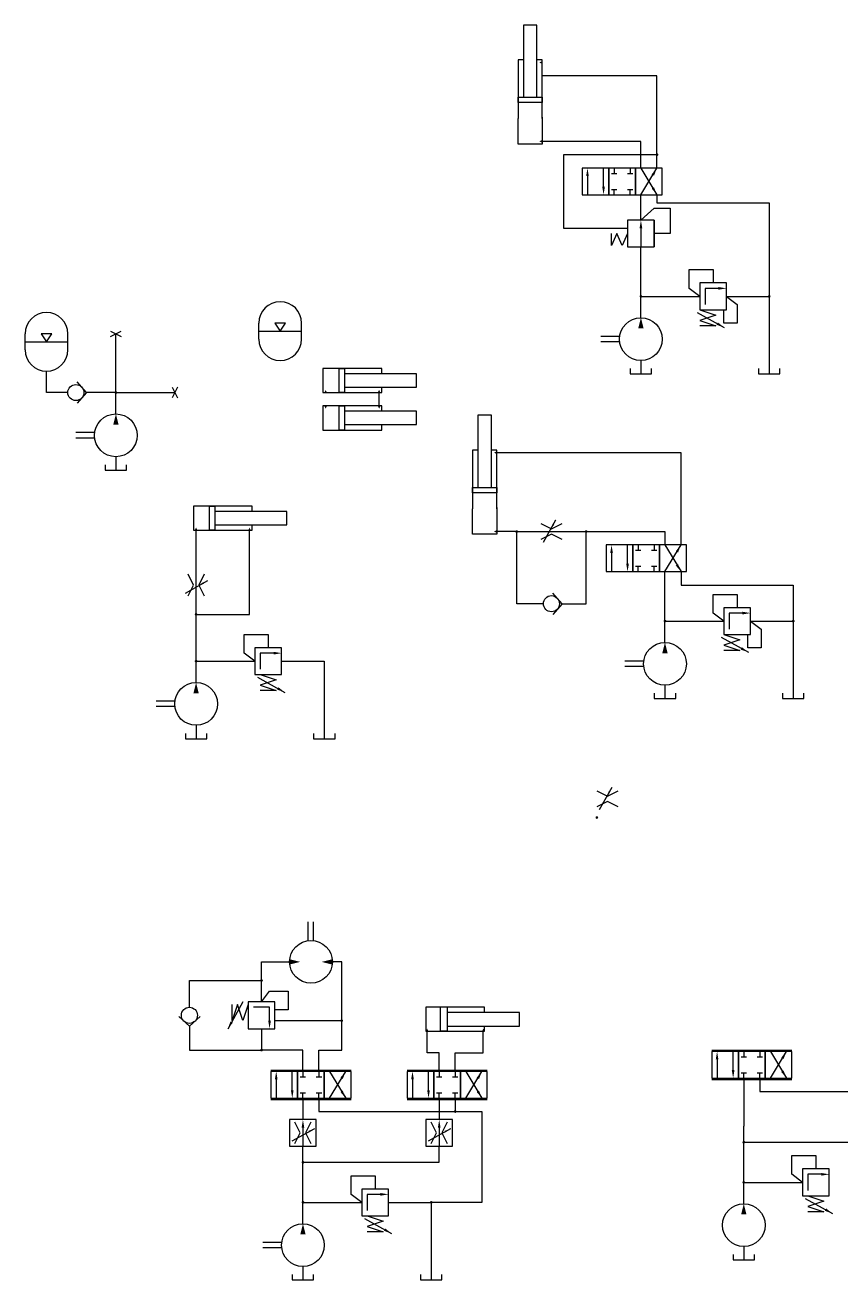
# Model space of a CAD drawing. Header units: inches. Extents: x -12 to 133, y 4 to 41.
# Drawn here: x 46.16 to 65.24, y 12.12 to 41.47 of the extents above; entities that cross this region are included whole.
import ezdxf
from ezdxf.lldxf.tags import DXFTag

# ---------------------------------------------------------------- set-up
doc = ezdxf.new("R2010")
doc.units = ezdxf.units.IN
doc.header["$LTSCALE"] = 0.25
doc.header["$MEASUREMENT"] = 0
tags = doc.linetypes.add('HIDDEN', pattern=[0.375, 0.25, -0.125]).pattern_tags.tags
tags[6:7] = [DXFTag(74, 4), DXFTag(75, 0), DXFTag(340, '0'), DXFTag(46, 1.0), DXFTag(50, 0.0), DXFTag(44, 0.0), DXFTag(45, 0.0)]
tags[4:5] = [DXFTag(74, 4), DXFTag(75, 0), DXFTag(340, '0'), DXFTag(46, 1.0), DXFTag(50, 0.0), DXFTag(44, 0.0), DXFTag(45, 0.0)]
tags = doc.linetypes.add('HIDDEN4', pattern=[0.09375, 0.0625, -0.03125]).pattern_tags.tags
tags[6:7] = [DXFTag(74, 4), DXFTag(75, 0), DXFTag(340, '0'), DXFTag(46, 1.0), DXFTag(50, 0.0), DXFTag(44, 0.0), DXFTag(45, 0.0)]
tags[4:5] = [DXFTag(74, 4), DXFTag(75, 0), DXFTag(340, '0'), DXFTag(46, 1.0), DXFTag(50, 0.0), DXFTag(44, 0.0), DXFTag(45, 0.0)]

msp = doc.modelspace()

# ---------------------------------------------------------------- linework, layer by layer
for p, q in [((59.188, 38.125), (59.188, 37.5)), ((59.813, 38.125), (59.188, 38.125)), ((59.813, 38.125), (59.813, 37.5)), ((60.438, 38.125), (59.813, 38.125)), ((59.813, 37.5), (59.813, 38.125)), ((60.438, 37.5), (60.438, 38.125)), ((60.438, 38.125), (60.438, 37.5)), ((61.063, 38.125), (60.438, 38.125)), ((60.438, 37.5), (60.438, 38.125)), ((60.562, 37.5), (60.938, 38.125)), ((60.562, 38.125), (60.938, 37.5)), ((61.063, 37.5), (61.063, 38.125)), ((59.188, 37.5), (59.813, 37.5)), ((59.813, 37.5), (60.438, 37.5)), ((60.438, 37.5), (61.063, 37.5)), ((60.25, 36.906), (60.25, 36.281)), ((60.875, 36.906), (60.25, 36.906)), ((60.875, 36.906), (60.875, 36.281)), ((60.875, 36.281), (60.875, 36.906)), ((60.25, 36.281), (60.875, 36.281)), ((61.938, 35.438), (61.938, 34.812)), ((62.562, 35.438), (61.938, 35.438)), ((62.562, 34.812), (62.562, 35.438)), ((61.875, 34.75), (62.512, 34.396)), ((61.938, 34.812), (62.562, 34.812)), ((61.938, 34.812), (62.312, 34.688)), ((62.312, 34.688), (61.938, 34.562)), ((61.938, 34.562), (62.312, 34.438)), ((62.312, 34.438), (61.938, 34.438)), ((60.312, 33.438), (60.312, 33.312)), ((60.312, 33.312), (60.812, 33.312)), ((60.812, 33.312), (60.812, 33.438)), ((63.312, 33.438), (63.312, 33.312)), ((63.312, 33.312), (63.812, 33.312)), ((63.812, 33.312), (63.812, 33.438)), ((48.031, 31.188), (48.031, 31.062)), ((48.531, 31.062), (48.531, 31.188)), ((48.031, 31.062), (48.531, 31.062)), ((58.281, 29.375), (58.573, 29.901)), ((59.75, 29.312), (59.75, 28.688)), ((60.375, 29.312), (59.75, 29.312)), ((60.375, 29.312), (60.375, 28.688)), ((61, 29.312), (60.375, 29.312)), ((60.375, 28.688), (60.375, 29.312)), ((61, 28.688), (61, 29.312)), ((61, 29.312), (61, 28.688)), ((61.625, 29.312), (61, 29.312)), ((61, 28.688), (61, 29.312)), ((61.125, 28.688), (61.5, 29.312)), ((61.125, 29.312), (61.5, 28.688)), ((61.625, 28.688), (61.625, 29.312)), ((49.906, 28.188), (50.432, 28.479)), ((59.75, 28.688), (60.375, 28.688)), ((60.375, 28.688), (61, 28.688)), ((61, 28.688), (61.625, 28.688)), ((62.5, 27.844), (62.5, 27.219)), ((63.125, 27.844), (62.5, 27.844)), ((63.125, 27.219), (63.125, 27.844)), ((62.438, 27.156), (63.075, 26.802)), ((62.5, 27.219), (63.125, 27.219)), ((62.5, 27.219), (62.875, 27.094)), ((62.875, 27.094), (62.5, 26.969)), ((51.531, 26.906), (51.531, 26.281)), ((52.156, 26.906), (51.531, 26.906)), ((52.156, 26.281), (52.156, 26.906)), ((62.5, 26.969), (62.875, 26.844)), ((62.875, 26.844), (62.5, 26.844)), ((51.531, 26.281), (52.156, 26.281)), ((51.594, 26.219), (52.231, 25.865)), ((51.656, 26.281), (52.031, 26.156)), ((52.031, 26.156), (51.656, 26.031)), ((51.656, 26.031), (52.031, 25.906)), ((52.031, 25.906), (51.656, 25.906)), ((60.875, 25.844), (60.875, 25.719)), ((61.375, 25.719), (61.375, 25.844)), ((63.875, 25.844), (63.875, 25.719)), ((64.375, 25.719), (64.375, 25.844)), ((60.875, 25.719), (61.375, 25.719)), ((63.875, 25.719), (64.375, 25.719)), ((49.906, 24.906), (49.906, 24.781)), ((49.906, 24.781), (50.406, 24.781)), ((50.406, 24.781), (50.406, 24.906)), ((52.906, 24.906), (52.906, 24.781)), ((52.906, 24.781), (53.406, 24.781)), ((53.406, 24.781), (53.406, 24.906)), ((59.594, 23.125), (59.886, 23.651)), ((51.25, 18.625), (50.896, 17.988)), ((51.125, 18.562), (51, 18.188)), ((51, 18.188), (51, 18.562)), ((51.25, 18.188), (51.125, 18.562)), ((51.375, 18.562), (51.25, 18.188)), ((52, 18.625), (51.375, 18.625)), ((51.375, 18.625), (51.375, 18)), ((52, 18), (52, 18.625)), ((51.375, 18), (52, 18)), ((62.219, 17.5), (64.094, 17.5)), ((62.219, 17.469), (62.219, 16.844)), ((62.844, 17.469), (62.219, 17.469)), ((62.844, 17.469), (62.844, 16.844)), ((63.469, 17.469), (62.844, 17.469)), ((62.844, 16.844), (62.844, 17.469)), ((63.469, 16.844), (63.469, 17.469)), ((63.469, 17.469), (63.469, 16.844)), ((64.094, 17.469), (63.469, 17.469)), ((63.469, 16.844), (63.469, 17.469)), ((63.594, 16.844), (63.969, 17.469)), ((63.594, 17.469), (63.969, 16.844)), ((64.094, 16.844), (64.094, 17.469)), ((51.906, 17.031), (53.781, 17.031)), ((55.094, 17.031), (56.969, 17.031)), ((51.906, 17), (51.906, 16.375)), ((52.531, 17), (51.906, 17)), ((52.531, 17), (52.531, 16.375)), ((53.156, 17), (52.531, 17)), ((52.531, 16.375), (52.531, 17)), ((53.156, 16.375), (53.156, 17)), ((53.156, 17), (53.156, 16.375)), ((53.781, 17), (53.156, 17)), ((53.156, 16.375), (53.156, 17)), ((53.281, 16.375), (53.656, 17)), ((53.281, 17), (53.656, 16.375)), ((53.781, 16.375), (53.781, 17)), ((55.094, 17), (55.094, 16.375)), ((55.719, 17), (55.094, 17)), ((55.719, 17), (55.719, 16.375)), ((56.344, 17), (55.719, 17)), ((55.719, 16.375), (55.719, 17)), ((56.344, 16.375), (56.344, 17)), ((56.344, 17), (56.344, 16.375)), ((56.969, 17), (56.344, 17)), ((56.344, 16.375), (56.344, 17)), ((56.469, 16.375), (56.844, 17)), ((56.469, 17), (56.844, 16.375)), ((56.969, 16.375), (56.969, 17)), ((62.219, 16.844), (62.844, 16.844)), ((62.219, 16.812), (64.094, 16.812)), ((62.844, 16.844), (63.469, 16.844)), ((63.469, 16.844), (64.094, 16.844)), ((51.906, 16.375), (52.531, 16.375)), ((51.906, 16.344), (53.781, 16.344)), ((52.531, 16.375), (53.156, 16.375)), ((53.156, 16.375), (53.781, 16.375)), ((55.094, 16.375), (55.719, 16.375)), ((55.094, 16.344), (56.969, 16.344)), ((55.719, 16.375), (56.344, 16.375)), ((56.344, 16.375), (56.969, 16.375)), ((52.344, 15.875), (52.344, 15.25)), ((52.969, 15.875), (52.344, 15.875)), ((52.969, 15.25), (52.969, 15.875)), ((55.531, 15.875), (55.531, 15.25)), ((56.156, 15.875), (55.531, 15.875)), ((56.156, 15.25), (56.156, 15.875)), ((52.406, 15.375), (52.932, 15.667)), ((55.594, 15.375), (56.119, 15.667)), ((52.344, 15.25), (52.969, 15.25)), ((55.531, 15.25), (56.156, 15.25)), ((64.344, 14.719), (64.344, 14.094)), ((64.969, 14.719), (64.344, 14.719)), ((64.969, 14.094), (64.969, 14.719)), ((54.031, 14.25), (54.031, 13.625)), ((54.656, 14.25), (54.031, 14.25)), ((54.656, 13.625), (54.656, 14.25)), ((64.344, 14.094), (64.969, 14.094)), ((64.469, 14.094), (64.844, 13.969)), ((64.406, 14.031), (65.044, 13.677)), ((64.844, 13.969), (64.469, 13.844)), ((64.469, 13.844), (64.844, 13.719)), ((54.031, 13.625), (54.656, 13.625)), ((54.094, 13.562), (54.731, 13.209)), ((54.156, 13.625), (54.531, 13.5)), ((54.531, 13.5), (54.156, 13.375)), ((64.844, 13.719), (64.469, 13.719)), ((54.156, 13.375), (54.531, 13.25)), ((54.531, 13.25), (54.156, 13.25)), ((62.719, 12.719), (62.719, 12.594)), ((63.219, 12.594), (63.219, 12.719)), ((62.719, 12.594), (63.219, 12.594)), ((52.406, 12.25), (52.406, 12.125)), ((52.406, 12.125), (52.906, 12.125)), ((52.906, 12.125), (52.906, 12.25)), ((55.406, 12.25), (55.406, 12.125)), ((55.406, 12.125), (55.906, 12.125)), ((55.906, 12.125), (55.906, 12.25))]:
    msp.add_line(p, q)
for points in [[(57.813, 39.781), (58.125, 39.781), (58.125, 41.469), (57.813, 41.469), (57.813, 39.781)], [(57.813, 40.656), (57.688, 40.656), (57.688, 39.281)], [(58.25, 39.281), (58.25, 39.281), (58.25, 40.656), (58.125, 40.656)], [(60.938, 38.125), (60.938, 40.281), (58.25, 40.281)], [(57.688, 39.781), (58.25, 39.781), (58.25, 39.656), (57.688, 39.656), (57.688, 39.781)], [(58.25, 39.312), (58.25, 38.688), (57.688, 38.688), (57.688, 39.281)], [(60.562, 38.125), (60.562, 38.75), (58.25, 38.75)], [(59.312, 37.938), (59.312, 37.5)], [(59.688, 37.688), (59.688, 38.125)], [(59.875, 38), (60, 38)], [(59.938, 38.125), (59.938, 38)], [(60.25, 38), (60.375, 38)], [(60.312, 38.125), (60.312, 38)], [(59.875, 37.625), (60, 37.625)], [(59.938, 37.5), (59.938, 37.625)], [(60.25, 37.625), (60.375, 37.625)], [(60.312, 37.5), (60.312, 37.625)], [(60.562, 36.906), (60.562, 37.5)], [(60.938, 37.5), (60.938, 37.312), (63.562, 37.312), (63.562, 35.969)], [(60.562, 36.719), (60.562, 36.281)], [(60.25, 36.594), (60.125, 36.312), (60, 36.594), (59.875, 36.312), (59.875, 36.594)], [(60.562, 34.625), (60.562, 36.281)], [(63.562, 35.969), (63.562, 35.125)], [(62.375, 35.312), (62.062, 35.312), (62.062, 34.938)], [(60.562, 35.125), (61.938, 35.125)], [(62.562, 35.125), (63.562, 35.125), (63.562, 33.312)], [(51.625, 34.125), (51.625, 34.5)], [(52.125, 34.312), (52.25, 34.5), (52, 34.5), (52.125, 34.312)], [(52.625, 34.125), (52.625, 34.5)], [(46.156, 33.875), (46.156, 34.25)], [(46.156, 34.062), (47.156, 34.062)], [(46.656, 34.062), (46.781, 34.25), (46.531, 34.25), (46.656, 34.062)], [(47.156, 33.875), (47.156, 34.25)], [(48.156, 34.188), (48.406, 34.312)], [(48.156, 34.312), (48.406, 34.188)], [(48.281, 32.375), (48.281, 34.25)], [(51.625, 34.312), (52.625, 34.312)], [(60.066, 34.188), (59.625, 34.188)], [(60.066, 34.062), (59.625, 34.062)], [(60.562, 33.625), (60.562, 33.312)], [(47.156, 32.875), (46.656, 32.875), (46.656, 33.375)], [(54.5, 33.312), (54.5, 33.438), (53.125, 33.438), (53.125, 32.875), (54.5, 32.875), (54.5, 33)], [(53.625, 33.438), (53.625, 32.875), (53.5, 32.875), (53.5, 33.438), (53.625, 33.438)], [(53.625, 33.312), (53.625, 33), (55.312, 33), (55.312, 33.312), (53.625, 33.312)], [(47.594, 32.875), (47.375, 33.123)], [(47.594, 32.875), (47.375, 32.627)], [(48.281, 32.875), (47.594, 32.875)], [(48.281, 32.875), (49.656, 32.875)], [(49.594, 33), (49.719, 32.75)], [(49.719, 33), (49.594, 32.75)], [(54.438, 32.562), (54.438, 32.875)], [(54.5, 32.438), (54.5, 32.562), (53.125, 32.562), (53.125, 32), (54.5, 32), (54.5, 32.125)], [(53.625, 32.562), (53.625, 32), (53.5, 32), (53.5, 32.562), (53.625, 32.562)], [(53.625, 32.438), (53.625, 32.125), (55.312, 32.125), (55.312, 32.438), (53.625, 32.438)], [(56.75, 30.656), (57.063, 30.656), (57.063, 32.344), (56.75, 32.344), (56.75, 30.656)], [(47.785, 31.938), (47.344, 31.938)], [(47.785, 31.812), (47.344, 31.812)], [(56.75, 31.531), (56.625, 31.531), (56.625, 30.156)], [(57.188, 30.156), (57.188, 30.156), (57.188, 31.531), (57.063, 31.531)], [(61.5, 29.312), (61.5, 31.469), (57.188, 31.469)], [(48.281, 31.375), (48.281, 31.062)], [(56.625, 30.656), (57.188, 30.656), (57.188, 30.531), (56.625, 30.531), (56.625, 30.656)], [(51.469, 30.094), (51.469, 30.219), (50.094, 30.219), (50.094, 29.656), (51.469, 29.656), (51.469, 29.781)], [(50.594, 30.219), (50.594, 29.656), (50.469, 29.656), (50.469, 30.219), (50.594, 30.219)], [(50.594, 30.094), (50.594, 29.781), (52.281, 29.781), (52.281, 30.094), (50.594, 30.094)], [(57.188, 30.188), (57.188, 29.562), (56.625, 29.562), (56.625, 30.156)], [(50.156, 28.656), (50.156, 29.656)], [(50.156, 27.688), (51.406, 27.688), (51.406, 29.656)], [(58.219, 29.812), (58.469, 29.688), (58.719, 29.812)], [(57.656, 29.625), (57.188, 29.625)], [(58.281, 27.938), (57.656, 27.938), (57.656, 29.625)], [(57.656, 29.625), (59.281, 29.625)], [(58.719, 29.438), (58.469, 29.562), (58.219, 29.438)], [(58.719, 27.938), (59.281, 27.938), (59.281, 29.625)], [(59.281, 29.625), (61.125, 29.625), (61.125, 29.312)], [(59.875, 29.125), (59.875, 28.688)], [(60.25, 28.875), (60.25, 29.312)], [(60.438, 29.188), (60.562, 29.188)], [(60.5, 29.312), (60.5, 29.188)], [(60.812, 29.188), (60.938, 29.188)], [(60.875, 29.312), (60.875, 29.188)], [(60.438, 28.812), (60.562, 28.812)], [(60.5, 28.688), (60.5, 28.812)], [(60.812, 28.812), (60.938, 28.812)], [(60.875, 28.688), (60.875, 28.812)], [(49.969, 28.125), (50.094, 28.375), (49.969, 28.625)], [(50.156, 28.031), (50.156, 28.656)], [(50.344, 28.625), (50.219, 28.375), (50.344, 28.125)], [(61.125, 27.031), (61.125, 28.688)], [(61.5, 28.688), (61.5, 28.375), (64.125, 28.375), (64.125, 27.531)], [(58.719, 27.938), (58.5, 28.186)], [(50.156, 26.094), (50.156, 28.031)], [(58.719, 27.938), (58.5, 27.689)], [(62.938, 27.719), (62.625, 27.719), (62.625, 27.344)], [(61.125, 27.531), (62.5, 27.531)], [(63.125, 27.531), (64.125, 27.531), (64.125, 25.719)], [(51.969, 26.781), (51.656, 26.781), (51.656, 26.406)], [(50.156, 26.594), (51.531, 26.594)], [(52.156, 26.594), (53.156, 26.594), (53.156, 24.781)], [(60.629, 26.594), (60.188, 26.594)], [(60.629, 26.469), (60.188, 26.469)], [(61.125, 26.031), (61.125, 25.719)], [(49.66, 25.656), (49.219, 25.656)], [(49.66, 25.531), (49.219, 25.531)], [(50.156, 25.094), (50.156, 24.781)], [(59.531, 23.562), (59.781, 23.438), (60.031, 23.562)], [(60.031, 23.188), (59.781, 23.312), (59.531, 23.188)], [(52.781, 20.059), (52.781, 20.5)], [(52.906, 20.059), (52.906, 20.5)], [(51.688, 19.125), (51.688, 19.562), (52.344, 19.562)], [(53.562, 18.188), (53.562, 19.562), (53.344, 19.562)], [(50, 18.5), (50, 19.125), (51.688, 19.125)], [(51.688, 18.625), (51.688, 19.125)], [(51.875, 18.188), (51.875, 18.5), (51.5, 18.5)], [(56.906, 18.375), (56.906, 18.5), (55.531, 18.5), (55.531, 17.938), (56.906, 17.938), (56.906, 18.062)], [(56.031, 18.5), (56.031, 17.938), (55.875, 17.938), (55.875, 18.5)], [(50, 18.062), (49.752, 18.281)], [(50, 18.062), (50.248, 18.281)], [(56.031, 18.375), (56.031, 18.062), (57.719, 18.062), (57.719, 18.375), (56.031, 18.375)], [(50, 18.062), (50, 17.5), (51.688, 17.5)], [(51.688, 18), (51.688, 17.5)], [(53.031, 17), (53.031, 17.5), (53.562, 17.5), (53.562, 18.188)], [(55.844, 17), (55.844, 17.438), (55.562, 17.438), (55.562, 17.938)], [(56.219, 17), (56.219, 17.438), (56.875, 17.438), (56.875, 17.938)], [(52.656, 17), (52.656, 17.5), (51.688, 17.5)], [(62.719, 17.031), (62.719, 17.469)], [(62.906, 17.344), (63.031, 17.344)], [(62.969, 17.469), (62.969, 17.344)], [(63.281, 17.344), (63.406, 17.344)], [(63.344, 17.469), (63.344, 17.344)], [(62.344, 17.281), (62.344, 16.844)], [(52.031, 16.812), (52.031, 16.375)], [(52.406, 16.562), (52.406, 17)], [(52.594, 16.875), (52.719, 16.875)], [(52.656, 17), (52.656, 16.875)], [(52.969, 16.875), (53.094, 16.875)], [(53.031, 17), (53.031, 16.875)], [(55.219, 16.812), (55.219, 16.375)], [(55.594, 16.562), (55.594, 17)], [(55.781, 16.875), (55.906, 16.875)], [(55.844, 17), (55.844, 16.875)], [(56.156, 16.875), (56.281, 16.875)], [(56.219, 17), (56.219, 16.875)], [(62.906, 16.969), (63.031, 16.969)], [(62.969, 16.844), (62.969, 16.969)], [(62.969, 16.844), (62.969, 16.344)], [(63.281, 16.969), (63.406, 16.969)], [(63.344, 16.844), (63.344, 16.969)], [(63.344, 16.844), (63.344, 16.531)], [(52.594, 16.5), (52.719, 16.5)], [(52.656, 16.375), (52.656, 16.5)], [(52.969, 16.5), (53.094, 16.5)], [(53.031, 16.375), (53.031, 16.5)], [(55.781, 16.5), (55.906, 16.5)], [(55.844, 16.375), (55.844, 16.5)], [(56.156, 16.5), (56.281, 16.5)], [(56.219, 16.375), (56.219, 16.5)], [(63.344, 16.531), (66.531, 16.531)], [(52.656, 16.375), (52.656, 15.875)], [(53.031, 16.375), (53.031, 16.062)], [(55.844, 16.375), (55.844, 15.875)], [(56.219, 16.375), (56.219, 16.062)], [(62.969, 16.344), (62.969, 15.719)], [(53.031, 16.062), (56.844, 16.062), (56.844, 13.938), (55.656, 13.938)], [(52.469, 15.312), (52.594, 15.562), (52.469, 15.812)], [(52.656, 15.688), (52.656, 15.25)], [(52.844, 15.812), (52.719, 15.562), (52.844, 15.312)], [(55.656, 15.312), (55.781, 15.562), (55.656, 15.812)], [(55.844, 15.688), (55.844, 15.25)], [(56.031, 15.812), (55.906, 15.562), (56.031, 15.312)], [(62.969, 13.906), (62.969, 15.719)], [(62.969, 15.344), (66.156, 15.344), (66.156, 15.719)], [(52.656, 13.438), (52.656, 15.25)], [(52.656, 14.875), (55.844, 14.875), (55.844, 15.25)], [(62.969, 14.406), (64.344, 14.406)], [(64.781, 14.594), (64.469, 14.594), (64.469, 14.219)], [(54.469, 14.125), (54.156, 14.125), (54.156, 13.75)], [(52.656, 13.938), (54.031, 13.938)], [(54.656, 13.938), (55.656, 13.938), (55.656, 12.125)], [(52.16, 13), (51.719, 13)], [(52.16, 12.875), (51.719, 12.875)], [(62.969, 12.906), (62.969, 12.594)], [(52.656, 12.438), (52.656, 12.125)]]:
    msp.add_lwpolyline(points)
for points in [[(58.25, 40.594, 0.0625, 0, 0), (58.188, 40.594, 0, 0, 0)], [(58.25, 38.75, 0.0625, 0, 0), (58.188, 38.75, 0, 0, 0)], [(59.312, 38.125, 0, 0.0625, 0), (59.312, 37.938, 0.0625, 0.0625, 0)], [(60.938, 38.125, 0, 0.0625, 0), (60.841, 37.964, 0.0625, 0.0625, 0)], [(59.688, 37.5, 0, 0.0625, 0), (59.688, 37.688, 0.0625, 0.0625, 0)], [(60.938, 37.5, 0, 0.0625, 0), (60.841, 37.661, 0.0625, 0.0625, 0)], [(60.562, 36.906, 0, 0.0625, 0), (60.562, 36.719, 0.0625, 0.0625, 0)], [(62.562, 35.312, 0, 0.0625, 0), (62.375, 35.312, 0.0625, 0.0625, 0)], [(60.562, 34.625, 0, 0.125, 0), (60.562, 34.375, 0.125, 0.125, 0)], [(62.512, 34.396, 0, 0.0625, 0), (62.348, 34.487, 0.0625, 0.0625, 0)], [(53.188, 32.875, 0.0625, 0, 0), (53.188, 32.938, 0, 0, 0)], [(54.438, 32.875, 0.0625, 0, 0), (54.438, 32.938, 0, 0, 0)], [(53.188, 32.562, 0.0625, 0, 0), (53.188, 32.5, 0, 0, 0)], [(54.438, 32.562, 0.0625, 0, 0), (54.438, 32.5, 0, 0, 0)], [(48.281, 32.375, 0, 0.125, 0), (48.281, 32.125, 0.125, 0.125, 0)], [(57.188, 31.469, 0.0625, 0, 0), (57.125, 31.469, 0, 0, 0)], [(50.156, 29.656, 0.0625, 0, 0), (50.156, 29.719, 0, 0, 0)], [(51.406, 29.656, 0.0625, 0, 0), (51.406, 29.719, 0, 0, 0)], [(57.188, 29.625, 0.0625, 0, 0), (57.125, 29.625, 0, 0, 0)], [(58.573, 29.901, 0, 0.0425, 0), (58.498, 29.765, 0.0425, 0.0425, 0)], [(59.875, 29.312, 0, 0.0625, 0), (59.875, 29.125, 0.0625, 0.0625, 0)], [(61.5, 29.312, 0, 0.0625, 0), (61.404, 29.152, 0.0625, 0.0625, 0)], [(60.25, 28.688, 0, 0.0625, 0), (60.25, 28.875, 0.0625, 0.0625, 0)], [(61.5, 28.688, 0, 0.0625, 0), (61.404, 28.848, 0.0625, 0.0625, 0)], [(50.432, 28.479, 0, 0.0425, 0), (50.297, 28.404, 0.0425, 0.0425, 0)], [(63.125, 27.719, 0, 0.0625, 0), (62.938, 27.719, 0.0625, 0.0625, 0)], [(61.125, 27.031, 0, 0.125, 0), (61.125, 26.781, 0.125, 0.125, 0)], [(52.156, 26.781, 0, 0.0625, 0), (51.969, 26.781, 0.0625, 0.0625, 0)], [(63.075, 26.802, 0, 0.0625, 0), (62.911, 26.893, 0.0625, 0.0625, 0)], [(50.156, 26.094, 0, 0.125, 0), (50.156, 25.844, 0.125, 0.125, 0)], [(52.231, 25.865, 0, 0.0625, 0), (52.067, 25.956, 0.0625, 0.0625, 0)], [(59.886, 23.651, 0, 0.0425, 0), (59.811, 23.515, 0.0425, 0.0425, 0)], [(52.594, 19.562, 0, 0.125, 0), (52.344, 19.562, 0.125, 0.125, 0)], [(53.094, 19.562, 0, 0.125, 0), (53.344, 19.562, 0.125, 0.125, 0)], [(51.875, 18, 0, 0.0625, 0), (51.875, 18.188, 0.0625, 0.0625, 0)], [(50.896, 17.988, 0, 0.0625, 0), (50.987, 18.152, 0.0625, 0.0625, 0)], [(55.562, 17.938, 0.0625, 0, 0), (55.562, 18, 0, 0, 0)], [(56.875, 17.938, 0.0625, 0, 0), (56.875, 18, 0, 0, 0)], [(62.344, 17.469, 0, 0.0625, 0), (62.344, 17.281, 0.0625, 0.0625, 0)], [(63.969, 17.469, 0, 0.0625, 0), (63.872, 17.308, 0.0625, 0.0625, 0)], [(52.031, 17, 0, 0.0625, 0), (52.031, 16.812, 0.0625, 0.0625, 0)], [(53.656, 17, 0, 0.0625, 0), (53.56, 16.839, 0.0625, 0.0625, 0)], [(55.219, 17, 0, 0.0625, 0), (55.219, 16.812, 0.0625, 0.0625, 0)], [(56.844, 17, 0, 0.0625, 0), (56.747, 16.839, 0.0625, 0.0625, 0)], [(62.719, 16.844, 0, 0.0625, 0), (62.719, 17.031, 0.0625, 0.0625, 0)], [(63.969, 16.844, 0, 0.0625, 0), (63.872, 17.005, 0.0625, 0.0625, 0)], [(52.406, 16.375, 0, 0.0625, 0), (52.406, 16.562, 0.0625, 0.0625, 0)], [(53.656, 16.375, 0, 0.0625, 0), (53.56, 16.536, 0.0625, 0.0625, 0)], [(55.594, 16.375, 0, 0.0625, 0), (55.594, 16.562, 0.0625, 0.0625, 0)], [(56.844, 16.375, 0, 0.0625, 0), (56.747, 16.536, 0.0625, 0.0625, 0)], [(52.656, 15.875, 0, 0.0625, 0), (52.656, 15.688, 0.0625, 0.0625, 0)], [(55.844, 15.875, 0, 0.0625, 0), (55.844, 15.688, 0.0625, 0.0625, 0)], [(52.932, 15.667, 0, 0.0425, 0), (52.797, 15.592, 0.0425, 0.0425, 0)], [(56.119, 15.667, 0, 0.0425, 0), (55.984, 15.592, 0.0425, 0.0425, 0)], [(64.969, 14.594, 0, 0.0625, 0), (64.781, 14.594, 0.0625, 0.0625, 0)], [(54.656, 14.125, 0, 0.0625, 0), (54.469, 14.125, 0.0625, 0.0625, 0)], [(62.969, 13.906, 0, 0.125, 0), (62.969, 13.656, 0.125, 0.125, 0)], [(65.044, 13.677, 0, 0.0625, 0), (64.88, 13.768, 0.0625, 0.0625, 0)], [(52.656, 13.438, 0, 0.125, 0), (52.656, 13.188, 0.125, 0.125, 0)], [(54.731, 13.209, 0, 0.0625, 0), (54.567, 13.3, 0.0625, 0.0625, 0)]]:
    msp.add_lwpolyline(points, format="xyseb")
at = {"const_width": 0.0312}
for points in [[(60.922, 38.438, 1), (60.953, 38.438, 1)], [(60.547, 35.125, 1), (60.578, 35.125, 1)], [(63.547, 35.125, 1), (63.578, 35.125, 1)], [(48.266, 32.875, 1), (48.297, 32.875, 1)], [(57.656, 29.609, 1), (57.656, 29.641, 1)], [(59.281, 29.609, 1), (59.281, 29.641, 1)], [(50.141, 27.688, 1), (50.172, 27.688, 1)], [(61.109, 27.531, 1), (61.141, 27.531, 1)], [(64.109, 27.531, 1), (64.141, 27.531, 1)], [(50.141, 26.594, 1), (50.172, 26.594, 1)], [(59.516, 22.938, 1), (59.547, 22.938, 1)], [(51.672, 19.125, 1), (51.703, 19.125, 1)], [(53.547, 18.188, 1), (53.578, 18.188, 1)], [(51.672, 17.5, 1), (51.703, 17.5, 1)], [(56.203, 16.062, 1), (56.234, 16.062, 1)], [(62.953, 15.344, 1), (62.984, 15.344, 1)], [(52.641, 14.875, 1), (52.672, 14.875, 1)], [(62.953, 14.406, 1), (62.984, 14.406, 1)], [(52.641, 13.938, 1), (52.672, 13.938, 1)], [(55.641, 13.938, 1), (55.672, 13.938, 1)]]:
    msp.add_lwpolyline(points, format="xyb", close=True, dxfattribs=at)
at = {"linetype": 'HIDDEN'}
for points in [[(60.938, 38.438), (58.75, 38.438), (58.75, 36.719), (60.25, 36.719)], [(60.562, 36.906), (60.875, 37.188), (61.25, 37.188), (61.25, 36.594), (60.875, 36.594)], [(52, 18.188), (53.562, 18.188)]]:
    msp.add_lwpolyline(points, dxfattribs=at)
at = {"linetype": 'HIDDEN4', "ltscale": 5, "flags": 128}
for points in [[(61.938, 35.125), (61.688, 35.312), (61.688, 35.75), (62.25, 35.75), (62.25, 35.438)], [(62.562, 35.125), (62.812, 34.938), (62.812, 34.5), (62.5, 34.5), (62.5, 34.812)], [(62.5, 27.531), (62.25, 27.719), (62.25, 28.156), (62.812, 28.156), (62.812, 27.844)], [(63.125, 27.531), (63.375, 27.344), (63.375, 26.906), (63.062, 26.906), (63.062, 27.219)], [(51.531, 26.594), (51.281, 26.781), (51.281, 27.219), (51.844, 27.219), (51.844, 26.906)]]:
    msp.add_lwpolyline(points, dxfattribs=at)
at = {"linetype": 'HIDDEN', "flags": 128}
for points in [[(51.688, 18.625), (51.875, 18.875), (52.312, 18.875), (52.312, 18.438), (52, 18.438)], [(64.344, 14.406), (64.094, 14.594), (64.094, 15.031), (64.656, 15.031), (64.656, 14.719)], [(54.031, 13.938), (53.781, 14.125), (53.781, 14.562), (54.344, 14.562), (54.344, 14.25)]]:
    msp.add_lwpolyline(points, dxfattribs=at)
for centre, radius in [((60.562, 34.125), 0.5), ((47.344, 32.875), 0.188), ((48.281, 31.875), 0.5), ((58.469, 27.938), 0.188), ((61.125, 26.531), 0.5), ((50.156, 25.594), 0.5), ((52.844, 19.562), 0.5), ((50, 18.312), 0.188), ((62.969, 13.406), 0.5), ((52.656, 12.938), 0.5)]:
    msp.add_circle(centre, radius)
for centre, start, end in [((52.125, 34.5), 0, 180), ((46.656, 34.25), 0, 180), ((52.125, 34.125), 180, 0), ((46.656, 33.875), 180, 0)]:
    msp.add_arc(centre, 0.5, start, end)

doc.saveas('drawing.dxf')
